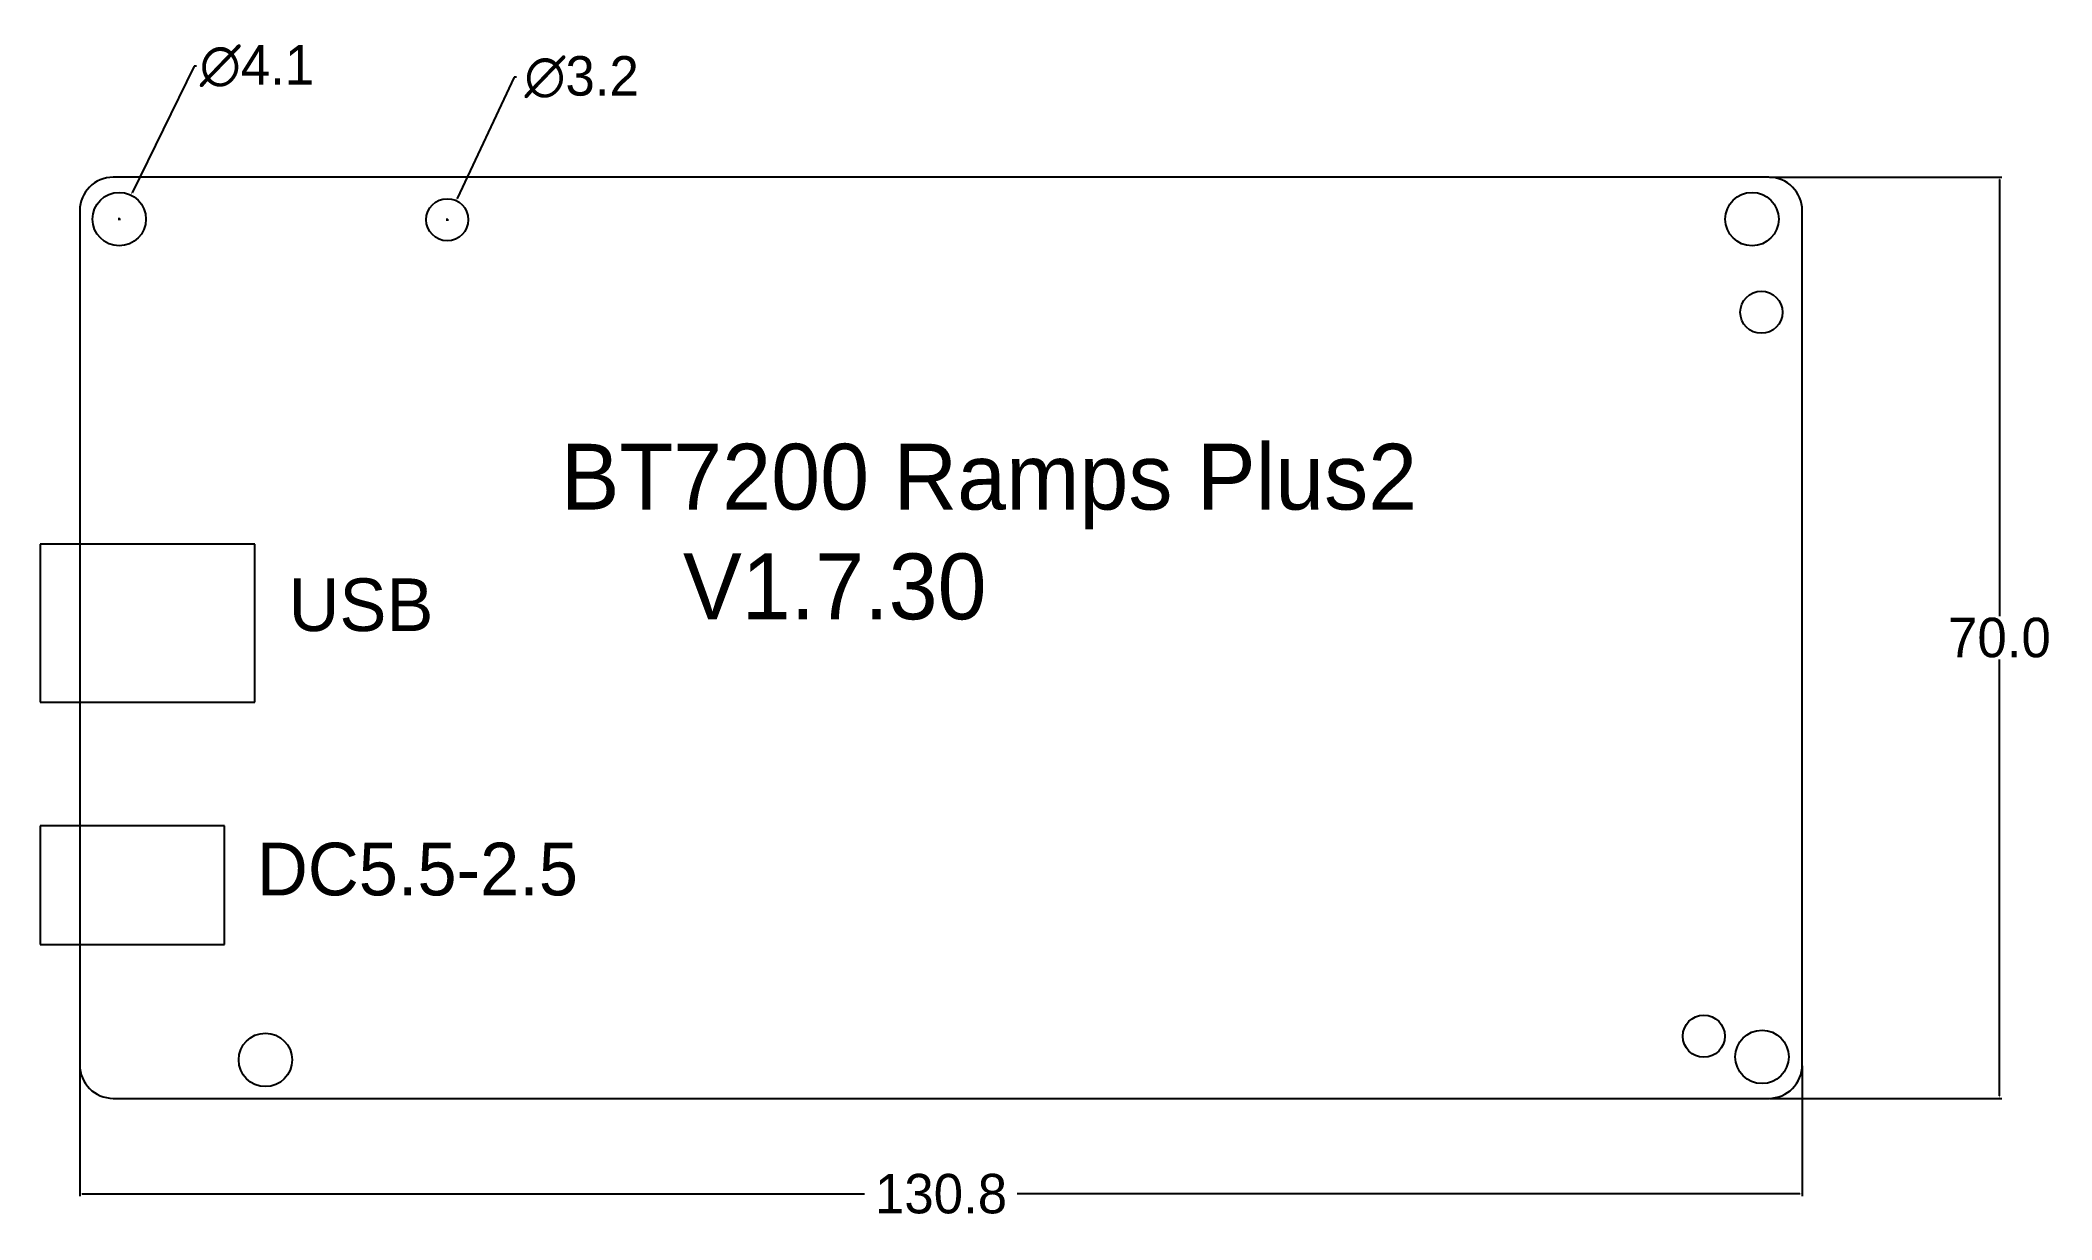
# Model space of a CAD drawing. Extents: x -3 to 150, y -9 to 80.
import ezdxf

# ---------------------------------------------------------------- set-up
doc = ezdxf.new("R2010")
doc.units = 0
doc.header["$MEASUREMENT"] = 0
doc.layers.get('0').update_dxf_attribs({"linetype": 'CONTINUOUS'})
doc.layers.get('Defpoints').update_dxf_attribs({"linetype": 'CONTINUOUS'})
doc.layers.add('20', color=7, linetype='CONTINUOUS')
doc.styles.get("Standard").update_dxf_attribs({"font": 'unvr55w.ttf'})
doc.dimstyles.get("Standard").update_dxf_attribs({"dimtxt": 3, "dimasz": 0.18, "dimexe": 0.18, "dimexo": 0.0625, "dimgap": 0.09, "dimtad": 0, "dimtih": 1, "dimtoh": 1, "dimdec": 1, "dimzin": 0, "dimdsep": 46, "dimtxsty": 'Standard', "dimcen": 0.09, "dimadec": 0, "dimazin": 0, "dimtfac": 1, "dimtdec": 1, "dimtofl": 0, "dimtmove": 0, "dimatfit": 3, "dimfxl": 1, "dimtolj": 1, "dimtzin": 0, "dimarcsym": 0})

# ---------------------------------------------------------------- blocks, each defined once
blk = doc.blocks.new('*D15')
at = {"color": 0, "linetype": 'Continuous', "lineweight": -2}
for p, q in [((0, 2.48), (0, -7.44)), ((130.81, 2.48), (130.81, -7.44)), ((0.18, -7.26), (59.61, -7.26)), ((130.63, -7.26), (71.2, -7.26))]:
    blk.add_line(p, q, dxfattribs=at)
at = {"color": 0, "linetype": 'Continuous'}
for points in [[(0.18, -7.23), (0.18, -7.29), (0, -7.26)], [(130.63, -7.23), (130.63, -7.29), (130.81, -7.26)]]:
    blk.add_solid(points, dxfattribs=at)
at = {"layer": 'Defpoints', "color": 0, "linetype": 'Continuous'}
for p in [(0, 2.54), (130.81, 2.54), (130.81, -7.26)]:
    blk.add_point(p, dxfattribs=at)
at = {"color": 0, "linetype": 'Continuous', "insert": (65.41, -7.26), "char_height": 3, "attachment_point": 5}
blk.add_mtext('\\A1;130.8', dxfattribs=at)
blk = doc.blocks.new('*D16')
at = {"color": 0, "linetype": 'Continuous', "lineweight": -2}
for p, q in [((128.33, 69.98), (145.97, 69.98)), ((145.79, 69.8), (145.79, 36.63)), ((145.79, 0.18), (145.79, 33.34)), ((128.33, 0), (145.97, 0))]:
    blk.add_line(p, q, dxfattribs=at)
at = {"color": 0, "linetype": 'Continuous'}
for points in [[(145.76, 69.8), (145.82, 69.8), (145.79, 69.98)], [(145.76, 0.18), (145.82, 0.18), (145.79, 0)]]:
    blk.add_solid(points, dxfattribs=at)
at = {"layer": 'Defpoints', "color": 0, "linetype": 'Continuous'}
for p in [(128.27, 69.98), (128.27, 0), (145.79, 0)]:
    blk.add_point(p, dxfattribs=at)
at = {"color": 0, "linetype": 'Continuous', "insert": (145.79, 34.99), "char_height": 3, "attachment_point": 5}
blk.add_mtext('\\A1;70.0', dxfattribs=at)
blk = doc.blocks.new('*D17')
at = {"color": 0, "linetype": 'Continuous', "lineweight": -2}
for p, q in [((8.7, 78.42), (3.97, 68.79)), ((8.88, 78.42), (8.7, 78.42)), ((2.91, 66.8), (3.09, 66.8)), ((3, 66.71), (3, 66.89))]:
    blk.add_line(p, q, dxfattribs=at)
at = {"color": 0, "linetype": 'Continuous'}
blk.add_solid([(3.95, 68.8), (4, 68.77), (3.89, 68.63)], dxfattribs=at)
at = {"layer": 'Defpoints', "color": 0, "linetype": 'Continuous'}
for p in [(3.89, 68.63), (2.1, 64.98)]:
    blk.add_point(p, dxfattribs=at)
at = {"color": 0, "linetype": 'Continuous', "insert": (13.46, 78.42), "char_height": 3, "attachment_point": 5}
blk.add_mtext('\\A1;∅4.1', dxfattribs=at)
blk = doc.blocks.new('*D18')
at = {"color": 0, "linetype": 'Continuous', "lineweight": -2}
for p, q in [((33, 77.58), (28.67, 68.36)), ((33.18, 77.58), (33, 77.58)), ((27.82, 66.75), (28, 66.75)), ((27.91, 66.66), (27.91, 66.84))]:
    blk.add_line(p, q, dxfattribs=at)
at = {"color": 0, "linetype": 'Continuous'}
blk.add_solid([(28.64, 68.38), (28.7, 68.35), (28.59, 68.2)], dxfattribs=at)
at = {"layer": 'Defpoints', "color": 0, "linetype": 'Continuous'}
for p in [(28.59, 68.2), (27.23, 65.3)]:
    blk.add_point(p, dxfattribs=at)
at = {"color": 0, "linetype": 'Continuous', "insert": (38.12, 77.58), "char_height": 3, "attachment_point": 5}
blk.add_mtext('\\A1;∅3.2', dxfattribs=at)

msp = doc.modelspace()

# ---------------------------------------------------------------- linework, layer by layer
at = {"linetype": 'Continuous'}
for p, q in [((13.3, 42.1), (-3, 42.1)), ((-3, 42.1), (-3, 30.1)), ((13.3, 30.1), (13.3, 42.1)), ((-3, 30.1), (13.3, 30.1)), ((11, 20.7), (-3, 20.7)), ((-3, 20.7), (-3, 11.7)), ((11, 11.7), (11, 20.7)), ((-3, 11.7), (11, 11.7))]:
    msp.add_line(p, q, dxfattribs=at)
at = {"layer": '20'}
for p, q in [((128.27, 69.98), (2.54, 69.98)), ((0, 67.44), (0, 2.54)), ((130.81, 2.54), (130.81, 67.44)), ((2.54, 0), (128.27, 0))]:
    msp.add_line(p, q, dxfattribs=at)
for centre, radius in [((3, 66.8), 2.03), ((127, 66.8), 2.03), ((27.91, 66.75), 1.6), ((127.71, 59.72), 1.6), ((123.34, 4.72), 1.6), ((14.1, 2.92), 2.03), ((127.76, 3.15), 2.03)]:
    msp.add_circle(centre, radius, dxfattribs=at)
for centre, start, end in [((2.54, 67.44), 90, 180), ((128.27, 67.44), 0, 90), ((2.54, 2.54), 180, 270), ((128.27, 2.54), 270, 0)]:
    msp.add_arc(centre, 2.54, start, end, dxfattribs=at)

# ---------------------------------------------------------------- texts
at = {"linetype": 'Continuous', "attachment_point": 1}
for s, insert, char_height, width in [('BT7200 Ramps Plus2\\P     V1.7.30', (36.53, 49.73), 5, 91.2581), ('USB', (15.86, 39.5), 4, 9.0052), ('DC5.5-2.5', (13.46, 19.42), 4, 9.2972)]:
    msp.add_mtext(s, dxfattribs=dict(at, insert=insert, char_height=char_height, width=width))

# ---------------------------------------------------------------- dimensions: what is measured, and where the dimension line sits
at = {"linetype": 'Continuous'}
for p1, p2, picture, middle in [((2.1, 64.98), (3.89, 68.63), '*D17', (13.46, 78.42)), ((27.23, 65.3), (28.59, 68.2), '*D18', (38.12, 77.58))]:
    dim = msp.add_diameter_dim_2p(p1=p1, p2=p2, dimstyle='Standard', dxfattribs=at)
    dim.commit()
    dim.dimension.update_dxf_attribs({"geometry": picture, "text_midpoint": middle, "dimtype": 163})
dim = msp.add_linear_dim(base=(145.79, 0), p1=(128.27, 69.98), p2=(128.27, 0), angle=90, dimstyle='Standard', dxfattribs=at)
dim.commit()
dim.dimension.update_dxf_attribs({"geometry": '*D16', "text_midpoint": (145.79, 34.99)})
dim = msp.add_linear_dim(base=(130.81, -7.26), p1=(0, 2.54), p2=(130.81, 2.54), dimstyle='Standard', dxfattribs=at)
dim.commit()
dim.dimension.update_dxf_attribs({"geometry": '*D15', "text_midpoint": (65.41, -7.26)})

doc.saveas('drawing.dxf')
